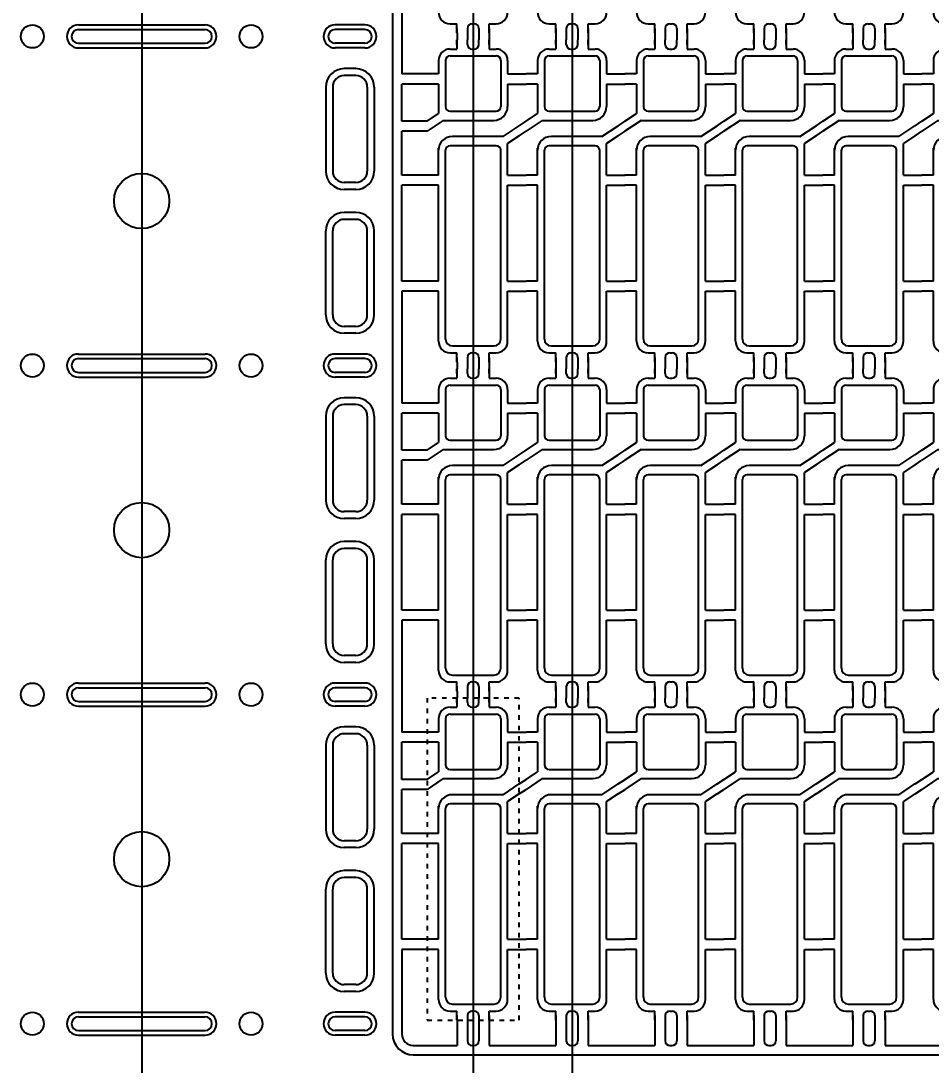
# Model space of a CAD drawing. Header units: millimetres. Extents: x -969 to -640, y 747 to 954.
# Drawn here: x -720.87 to -701.1, y 861.19 to 883.88 of the extents above; entities that cross this region are included whole.
import ezdxf

# ---------------------------------------------------------------- set-up
doc = ezdxf.new("R2010")
doc.units = ezdxf.units.MM
doc.header["$PDMODE"] = 3
doc.header["$PDSIZE"] = -1
for name, pattern in [('CENTER', [10.16, 6.35, -1.27, 1.27, -1.27]), ('DOT2', [0.125, 0, -0.125]), ('HIDDEN', [1.905, 1.27, -0.635])]:
    doc.linetypes.add(name, pattern=pattern)
doc.layers.get('DEFPOINTS').update_dxf_attribs({"color": 10})
for name, color, linetype in [('1', 3, 'Continuous'), ('6', 6, 'Continuous'), ('b etching', 1, 'Continuous'), ('CEN', 8, 'CENTER'), ('DIM', 7, 'Continuous'), ('HID', 1, 'HIDDEN')]:
    doc.layers.add(name, color=color, linetype=linetype)
doc.styles.add('SIMPLEX', font='simplex')
doc.styles.get("Standard").update_dxf_attribs({"font": 'txt.shx', "bigfont": 'chineset.shx'})
doc.dimstyles.new('ISO-25', dxfattribs={"dimtxt": 2.5, "dimasz": 2.5, "dimexe": 1.25, "dimexo": 0.625, "dimtad": 1, "dimtxsty": 'Standard', "dimcen": 2.5, "dimadec": 0, "dimazin": 0, "dimtfac": 1, "dimtmove": 0, "dimatfit": 3, "dimfxl": 1, "dimarcsym": 0})

# ---------------------------------------------------------------- blocks, each defined once
blk = doc.blocks.new('_OPEN30')
at = {"color": 0, "linetype": 'ByBlock'}
for p, q in [((-1, 0.268), (0, 0)), ((0, 0), (-1, -0.268)), ((0, 0), (-1, 0))]:
    blk.add_line(p, q, dxfattribs=at)
blk = doc.blocks.new('*D30')
at = {"layer": 'DEFPOINTS', "color": 0, "transparency": 16777216}
for p in [(-660.174, 942.797), (-718.249, 920.116), (-660.174, 858.416)]:
    blk.add_point(p, dxfattribs=at)
at = {"layer": 'DIM', "color": 0, "lineweight": -2, "transparency": 16777216}
for p, q in [((-718.249, 921.116), (-718.249, 943.797)), ((-660.174, 859.416), (-660.174, 943.797)), ((-716.249, 942.797), (-698.14, 942.797)), ((-662.174, 942.797), (-680.283, 942.797))]:
    blk.add_line(p, q, dxfattribs=at)
at = {"layer": 'DIM', "color": 0, "lineweight": -2, "transparency": 16777216, "xscale": 2, "yscale": 2, "zscale": 2, "rotation": 180}
blk.add_blockref('_OPEN30', (-718.249, 942.797), dxfattribs=at)
at = {"layer": 'DIM', "color": 0, "lineweight": -2, "transparency": 16777216, "xscale": 2, "yscale": 2, "zscale": 2}
blk.add_blockref('_OPEN30', (-660.174, 942.797), dxfattribs=at)
at = {"layer": 'DIM', "color": 0, "transparency": 16777216, "insert": (-689.211, 942.797), "char_height": 3, "attachment_point": 5, "style": 'SIMPLEX'}
blk.add_mtext('58,075', dxfattribs=at)
blk = doc.blocks.new('e1')
at = {"layer": '1', "linetype": 'ByBlock'}
for p, q in [((-947.208, 906.381), (-947.058, 906.381)), ((-946.833, 906.481), (-946.833, 906.581)), ((-946.733, 906.381), (-946.683, 906.381)), ((-946.583, 906.481), (-946.583, 906.581)), ((-947.708, 904.814), (-947.458, 904.981)), ((-947.358, 904.831), (-947.708, 904.597)), ((-946.058, 904.481), (-945.708, 904.714)), ((-945.708, 904.497), (-945.958, 904.331)), ((-947.208, 899.781), (-947.058, 899.781)), ((-946.833, 899.681), (-946.833, 899.581)), ((-946.733, 899.781), (-946.683, 899.781)), ((-946.583, 899.681), (-946.583, 899.581))]:
    blk.add_line(p, q, dxfattribs=at)
at = {"layer": '1'}
for p, q in [((-947.058, 906.581), (-947.058, 906.481)), ((-947.058, 906.481), (-947.058, 906.581)), ((-947.058, 906.581), (-947.058, 906.381)), ((-946.358, 906.581), (-946.358, 906.481)), ((-946.358, 906.481), (-946.358, 906.581)), ((-946.358, 906.581), (-946.358, 906.381)), ((-946.358, 906.381), (-946.208, 906.381)), ((-947.458, 906.131), (-947.458, 905.841)), ((-945.958, 906.131), (-945.958, 905.841)), ((-947.458, 905.841), (-947.708, 905.841)), ((-945.958, 905.841), (-945.708, 905.841)), ((-947.458, 905.621), (-947.708, 905.621)), ((-947.458, 905.621), (-947.458, 904.981)), ((-945.958, 905.621), (-945.958, 905.131)), ((-945.958, 905.621), (-945.708, 905.621)), ((-947.358, 904.831), (-946.258, 904.831)), ((-946.058, 904.481), (-947.158, 904.481)), ((-945.958, 903.641), (-945.958, 904.331)), ((-947.458, 903.641), (-947.458, 904.231)), ((-947.458, 903.641), (-947.708, 903.641)), ((-947.458, 903.421), (-947.708, 903.421)), ((-947.458, 901.341), (-947.458, 903.421)), ((-945.958, 903.641), (-945.708, 903.641)), ((-945.958, 901.341), (-945.958, 903.421)), ((-945.958, 903.421), (-945.708, 903.421)), ((-947.458, 901.341), (-947.708, 901.341)), ((-945.958, 901.341), (-945.708, 901.341)), ((-947.458, 901.121), (-947.708, 901.121)), ((-947.458, 900.031), (-947.458, 901.121)), ((-945.958, 900.031), (-945.958, 901.121)), ((-945.958, 901.121), (-945.708, 901.121)), ((-947.058, 899.581), (-947.058, 899.781)), ((-947.058, 899.581), (-947.058, 899.681)), ((-947.058, 899.681), (-947.058, 899.581)), ((-946.358, 899.781), (-946.208, 899.781)), ((-946.358, 899.581), (-946.358, 899.781)), ((-946.358, 899.581), (-946.358, 899.681)), ((-946.358, 899.681), (-946.358, 899.581))]:
    blk.add_line(p, q, dxfattribs=at)
for centre, radius, start, end in [((-947.208, 906.131), 0.25, 90, 180), ((-946.208, 906.131), 0.25, 0, 90), ((-946.258, 905.131), 0.3, 270, 0), ((-947.158, 904.181), 0.3, 90, 180), ((-947.208, 900.031), 0.25, 180, 270), ((-946.208, 900.031), 0.25, 270, 0)]:
    blk.add_arc(centre, radius, start, end, dxfattribs=at)
at = {"layer": '1', "linetype": 'ByBlock'}
for centre, start, end in [((-946.733, 906.481), 180, 270), ((-946.683, 906.481), 270, 0), ((-946.733, 899.681), 90, 180), ((-946.683, 899.681), 0, 90)]:
    blk.add_arc(centre, 0.1, start, end, dxfattribs=at)
blk = doc.blocks.new('e2')
at = {"layer": 'b etching', "linetype": 'ByBlock'}
for p, q in [((-947.208, 906.231), (-946.208, 906.231)), ((-947.308, 906.131), (-947.308, 905.131)), ((-946.108, 906.131), (-946.108, 905.131)), ((-947.208, 905.031), (-946.208, 905.031)), ((-947.308, 900.081), (-947.308, 904.181)), ((-946.208, 904.281), (-947.208, 904.281)), ((-946.108, 900.081), (-946.108, 904.181)), ((-947.158, 899.931), (-946.258, 899.931))]:
    blk.add_line(p, q, dxfattribs=at)
for centre, radius, start, end in [((-947.208, 906.131), 0.1, 90, 180), ((-946.208, 906.131), 0.1, 360, 90), ((-947.208, 905.131), 0.1, 180, 270), ((-946.208, 905.131), 0.1, 270, 360), ((-947.208, 904.181), 0.1, 90, 180), ((-946.208, 904.181), 0.1, 0, 90), ((-947.158, 900.081), 0.15, 180, 270), ((-946.258, 900.081), 0.15, 270, 0)]:
    blk.add_arc(centre, radius, start, end, dxfattribs=at)

msp = doc.modelspace()

# ---------------------------------------------------------------- linework, layer by layer
at = {"layer": '1', "linetype": 'ByBlock'}
for p, q in [((-712.5986804, 885.15640189), (-712.5986804, 882.72640189)), ((-711.3986804, 883.61640189), (-711.3986804, 883.46640189)), ((-711.1736804, 883.61640189), (-711.1736804, 883.46640189)), ((-710.9236804, 883.61640189), (-710.9236804, 883.46640189)), ((-710.6986804, 883.61640189), (-710.6986804, 883.46640189)), ((-709.2486804, 883.61640189), (-709.2486804, 883.46640189)), ((-709.0236804, 883.61640189), (-709.0236804, 883.46640189)), ((-708.7736804, 883.61640189), (-708.7736804, 883.46640189)), ((-708.5486804, 883.61640189), (-708.5486804, 883.46640189)), ((-707.0986804, 883.61640189), (-707.0986804, 883.46640189)), ((-706.8736804, 883.61640189), (-706.8736804, 883.46640189)), ((-706.6236804, 883.61640189), (-706.6236804, 883.46640189)), ((-706.3986804, 883.61640189), (-706.3986804, 883.46640189)), ((-704.9486804, 883.61640189), (-704.9486804, 883.46640189)), ((-704.7236804, 883.61640189), (-704.7236804, 883.46640189)), ((-704.4736804, 883.61640189), (-704.4736804, 883.46640189)), ((-704.2486804, 883.61640189), (-704.2486804, 883.46640189)), ((-702.7986804, 883.61640189), (-702.7986804, 883.46640189)), ((-702.5736804, 883.61640189), (-702.5736804, 883.46640189)), ((-702.3236804, 883.61640189), (-702.3236804, 883.46640189)), ((-702.0986804, 883.61640189), (-702.0986804, 883.46640189)), ((-712.0486804, 882.72640189), (-712.5986804, 882.72640189)), ((-710.0486804, 882.72640189), (-709.8986804, 882.72640189)), ((-707.8986804, 882.72640189), (-707.7486804, 882.72640189)), ((-705.7486804, 882.72640189), (-705.5986804, 882.72640189)), ((-703.5986804, 882.72640189), (-703.4486804, 882.72640189)), ((-701.4486804, 882.72640189), (-701.2986804, 882.72640189)), ((-712.0486804, 882.50640189), (-712.5986804, 882.50640189)), ((-712.5986804, 881.69973522), (-712.5986804, 882.50640189)), ((-710.0486804, 882.50640189), (-709.8986804, 882.50640189)), ((-707.8986804, 882.50640189), (-707.7486804, 882.50640189)), ((-705.7486804, 882.50640189), (-705.5986804, 882.50640189)), ((-703.5986804, 882.50640189), (-703.4486804, 882.50640189)), ((-701.4486804, 882.50640189), (-701.2986804, 882.50640189)), ((-712.0486804, 881.69973522), (-712.5986804, 881.69973522)), ((-710.0486804, 881.59973522), (-709.8986804, 881.69973522)), ((-707.8986804, 881.59973522), (-707.7486804, 881.69973522)), ((-705.7486804, 881.59973522), (-705.5986804, 881.69973522)), ((-703.5986804, 881.59973522), (-703.4486804, 881.69973522)), ((-701.4486804, 881.59973522), (-701.2986804, 881.69973522)), ((-712.5986804, 880.52640189), (-712.5986804, 881.48306855)), ((-712.0486804, 881.48306855), (-712.5986804, 881.48306855)), ((-710.0486804, 881.38306855), (-709.8986804, 881.48306855)), ((-707.8986804, 881.38306855), (-707.7486804, 881.48306855)), ((-705.7486804, 881.38306855), (-705.5986804, 881.48306855)), ((-703.5986804, 881.38306855), (-703.4486804, 881.48306855)), ((-701.4486804, 881.38306855), (-701.2986804, 881.48306855)), ((-712.0486804, 880.52640189), (-712.5986804, 880.52640189)), ((-710.0486804, 880.52640189), (-709.8986804, 880.52640189)), ((-707.8986804, 880.52640189), (-707.7486804, 880.52640189)), ((-705.7486804, 880.52640189), (-705.5986804, 880.52640189)), ((-703.5986804, 880.52640189), (-703.4486804, 880.52640189)), ((-701.4486804, 880.52640189), (-701.2986804, 880.52640189)), ((-712.5986804, 878.22640189), (-712.5986804, 880.30640189)), ((-712.0486804, 880.30640189), (-712.5986804, 880.30640189)), ((-710.0486804, 880.30640189), (-709.8986804, 880.30640189)), ((-707.8986804, 880.30640189), (-707.7486804, 880.30640189)), ((-705.7486804, 880.30640189), (-705.5986804, 880.30640189)), ((-703.5986804, 880.30640189), (-703.4486804, 880.30640189)), ((-701.4486804, 880.30640189), (-701.2986804, 880.30640189)), ((-712.0486804, 878.22640189), (-712.5986804, 878.22640189)), ((-712.0486804, 878.00640189), (-712.5986804, 878.00640189)), ((-712.5986804, 878.00640189), (-712.5986804, 875.57640189)), ((-710.0486804, 878.22640189), (-709.8986804, 878.22640189)), ((-710.0486804, 878.00640189), (-709.8986804, 878.00640189)), ((-707.8986804, 878.22640189), (-707.7486804, 878.22640189)), ((-707.8986804, 878.00640189), (-707.7486804, 878.00640189)), ((-705.7486804, 878.22640189), (-705.5986804, 878.22640189)), ((-705.7486804, 878.00640189), (-705.5986804, 878.00640189)), ((-703.5986804, 878.22640189), (-703.4486804, 878.22640189)), ((-703.5986804, 878.00640189), (-703.4486804, 878.00640189)), ((-701.4486804, 878.22640189), (-701.2986804, 878.22640189)), ((-701.4486804, 878.00640189), (-701.2986804, 878.00640189)), ((-711.3986804, 876.46640189), (-711.3986804, 876.31640189)), ((-711.1736804, 876.46640189), (-711.1736804, 876.31640189)), ((-710.9236804, 876.46640189), (-710.9236804, 876.31640189)), ((-710.6986804, 876.46640189), (-710.6986804, 876.31640189)), ((-709.2486804, 876.46640189), (-709.2486804, 876.31640189)), ((-709.0236804, 876.46640189), (-709.0236804, 876.31640189)), ((-708.7736804, 876.46640189), (-708.7736804, 876.31640189)), ((-708.5486804, 876.46640189), (-708.5486804, 876.31640189)), ((-707.0986804, 876.46640189), (-707.0986804, 876.31640189)), ((-706.8736804, 876.46640189), (-706.8736804, 876.31640189)), ((-706.6236804, 876.46640189), (-706.6236804, 876.31640189)), ((-706.3986804, 876.46640189), (-706.3986804, 876.31640189)), ((-704.9486804, 876.46640189), (-704.9486804, 876.31640189)), ((-704.7236804, 876.46640189), (-704.7236804, 876.31640189)), ((-704.4736804, 876.46640189), (-704.4736804, 876.31640189)), ((-704.2486804, 876.46640189), (-704.2486804, 876.31640189)), ((-702.7986804, 876.46640189), (-702.7986804, 876.31640189)), ((-702.5736804, 876.46640189), (-702.5736804, 876.31640189)), ((-702.3236804, 876.46640189), (-702.3236804, 876.31640189)), ((-702.0986804, 876.46640189), (-702.0986804, 876.31640189)), ((-712.0486804, 875.57640189), (-712.5986804, 875.57640189)), ((-710.0486804, 875.57640189), (-709.8986804, 875.57640189)), ((-707.8986804, 875.57640189), (-707.7486804, 875.57640189)), ((-705.7486804, 875.57640189), (-705.5986804, 875.57640189)), ((-703.5986804, 875.57640189), (-703.4486804, 875.57640189)), ((-701.4486804, 875.57640189), (-701.2986804, 875.57640189)), ((-712.0486804, 875.35640189), (-712.5986804, 875.35640189)), ((-712.5986804, 874.54973522), (-712.5986804, 875.35640189)), ((-710.0486804, 875.35640189), (-709.8986804, 875.35640189)), ((-707.8986804, 875.35640189), (-707.7486804, 875.35640189)), ((-705.7486804, 875.35640189), (-705.5986804, 875.35640189)), ((-703.5986804, 875.35640189), (-703.4486804, 875.35640189)), ((-701.4486804, 875.35640189), (-701.2986804, 875.35640189)), ((-712.0486804, 874.54973522), (-712.5986804, 874.54973522)), ((-710.0486804, 874.44973522), (-709.8986804, 874.54973522)), ((-707.8986804, 874.44973522), (-707.7486804, 874.54973522)), ((-705.7486804, 874.44973522), (-705.5986804, 874.54973522)), ((-703.5986804, 874.44973522), (-703.4486804, 874.54973522)), ((-701.4486804, 874.44973522), (-701.2986804, 874.54973522)), ((-712.5986804, 873.37640189), (-712.5986804, 874.33306855)), ((-712.0486804, 874.33306855), (-712.5986804, 874.33306855)), ((-710.0486804, 874.23306855), (-709.8986804, 874.33306855)), ((-707.8986804, 874.23306855), (-707.7486804, 874.33306855)), ((-705.7486804, 874.23306855), (-705.5986804, 874.33306855)), ((-703.5986804, 874.23306855), (-703.4486804, 874.33306855)), ((-701.4486804, 874.23306855), (-701.2986804, 874.33306855)), ((-712.0486804, 873.37640189), (-712.5986804, 873.37640189)), ((-710.0486804, 873.37640189), (-709.8986804, 873.37640189)), ((-707.8986804, 873.37640189), (-707.7486804, 873.37640189)), ((-705.7486804, 873.37640189), (-705.5986804, 873.37640189)), ((-703.5986804, 873.37640189), (-703.4486804, 873.37640189)), ((-701.4486804, 873.37640189), (-701.2986804, 873.37640189)), ((-712.5986804, 871.07640189), (-712.5986804, 873.15640189)), ((-712.0486804, 873.15640189), (-712.5986804, 873.15640189)), ((-710.0486804, 873.15640189), (-709.8986804, 873.15640189)), ((-707.8986804, 873.15640189), (-707.7486804, 873.15640189)), ((-705.7486804, 873.15640189), (-705.5986804, 873.15640189)), ((-703.5986804, 873.15640189), (-703.4486804, 873.15640189)), ((-701.4486804, 873.15640189), (-701.2986804, 873.15640189)), ((-712.0486804, 871.07640189), (-712.5986804, 871.07640189)), ((-710.0486804, 871.07640189), (-709.8986804, 871.07640189)), ((-707.8986804, 871.07640189), (-707.7486804, 871.07640189)), ((-705.7486804, 871.07640189), (-705.5986804, 871.07640189)), ((-703.5986804, 871.07640189), (-703.4486804, 871.07640189)), ((-701.4486804, 871.07640189), (-701.2986804, 871.07640189)), ((-712.0486804, 870.85640189), (-712.5986804, 870.85640189)), ((-712.5986804, 870.85640189), (-712.5986804, 868.42640189)), ((-710.0486804, 870.85640189), (-709.8986804, 870.85640189)), ((-707.8986804, 870.85640189), (-707.7486804, 870.85640189)), ((-705.7486804, 870.85640189), (-705.5986804, 870.85640189)), ((-703.5986804, 870.85640189), (-703.4486804, 870.85640189)), ((-701.4486804, 870.85640189), (-701.2986804, 870.85640189)), ((-711.3986804, 869.31640189), (-711.3986804, 869.16640189)), ((-711.1736804, 869.31640189), (-711.1736804, 869.16640189)), ((-710.9236804, 869.31640189), (-710.9236804, 869.16640189)), ((-710.6986804, 869.31640189), (-710.6986804, 869.16640189)), ((-709.2486804, 869.31640189), (-709.2486804, 869.16640189)), ((-709.0236804, 869.31640189), (-709.0236804, 869.16640189)), ((-708.7736804, 869.31640189), (-708.7736804, 869.16640189)), ((-708.5486804, 869.31640189), (-708.5486804, 869.16640189)), ((-707.0986804, 869.31640189), (-707.0986804, 869.16640189)), ((-706.8736804, 869.31640189), (-706.8736804, 869.16640189)), ((-706.6236804, 869.31640189), (-706.6236804, 869.16640189)), ((-706.3986804, 869.31640189), (-706.3986804, 869.16640189)), ((-704.9486804, 869.31640189), (-704.9486804, 869.16640189)), ((-704.7236804, 869.31640189), (-704.7236804, 869.16640189)), ((-704.4736804, 869.31640189), (-704.4736804, 869.16640189)), ((-704.2486804, 869.31640189), (-704.2486804, 869.16640189)), ((-702.7986804, 869.31640189), (-702.7986804, 869.16640189)), ((-702.5736804, 869.31640189), (-702.5736804, 869.16640189)), ((-702.3236804, 869.31640189), (-702.3236804, 869.16640189)), ((-702.0986804, 869.31640189), (-702.0986804, 869.16640189)), ((-712.0486804, 868.42640189), (-712.5986804, 868.42640189)), ((-710.0486804, 868.42640189), (-709.8986804, 868.42640189)), ((-707.8986804, 868.42640189), (-707.7486804, 868.42640189)), ((-705.7486804, 868.42640189), (-705.5986804, 868.42640189)), ((-703.5986804, 868.42640189), (-703.4486804, 868.42640189)), ((-701.4486804, 868.42640189), (-701.2986804, 868.42640189)), ((-712.0486804, 868.20640189), (-712.5986804, 868.20640189)), ((-712.5986804, 867.39973522), (-712.5986804, 868.20640189)), ((-710.0486804, 868.20640189), (-709.8986804, 868.20640189)), ((-707.8986804, 868.20640189), (-707.7486804, 868.20640189)), ((-705.7486804, 868.20640189), (-705.5986804, 868.20640189)), ((-703.5986804, 868.20640189), (-703.4486804, 868.20640189)), ((-701.4486804, 868.20640189), (-701.2986804, 868.20640189)), ((-712.0486804, 867.39973522), (-712.5986804, 867.39973522)), ((-710.0486804, 867.29973522), (-709.8986804, 867.39973522)), ((-707.8986804, 867.29973522), (-707.7486804, 867.39973522)), ((-705.7486804, 867.29973522), (-705.5986804, 867.39973522)), ((-703.5986804, 867.29973522), (-703.4486804, 867.39973522)), ((-701.4486804, 867.29973522), (-701.2986804, 867.39973522)), ((-712.5986804, 866.22640189), (-712.5986804, 867.18306855)), ((-712.0486804, 867.18306855), (-712.5986804, 867.18306855)), ((-710.0486804, 867.08306855), (-709.8986804, 867.18306855)), ((-707.8986804, 867.08306855), (-707.7486804, 867.18306855)), ((-705.7486804, 867.08306855), (-705.5986804, 867.18306855)), ((-703.5986804, 867.08306855), (-703.4486804, 867.18306855)), ((-701.4486804, 867.08306855), (-701.2986804, 867.18306855)), ((-712.0486804, 866.22640189), (-712.5986804, 866.22640189)), ((-710.0486804, 866.22640189), (-709.8986804, 866.22640189)), ((-707.8986804, 866.22640189), (-707.7486804, 866.22640189)), ((-705.7486804, 866.22640189), (-705.5986804, 866.22640189)), ((-703.5986804, 866.22640189), (-703.4486804, 866.22640189)), ((-701.4486804, 866.22640189), (-701.2986804, 866.22640189)), ((-712.5986804, 863.92640189), (-712.5986804, 866.00640189)), ((-712.0486804, 866.00640189), (-712.5986804, 866.00640189)), ((-710.0486804, 866.00640189), (-709.8986804, 866.00640189)), ((-707.8986804, 866.00640189), (-707.7486804, 866.00640189)), ((-705.7486804, 866.00640189), (-705.5986804, 866.00640189)), ((-703.5986804, 866.00640189), (-703.4486804, 866.00640189)), ((-701.4486804, 866.00640189), (-701.2986804, 866.00640189)), ((-712.0486804, 863.92640189), (-712.5986804, 863.92640189)), ((-710.0486804, 863.92640189), (-709.8986804, 863.92640189)), ((-707.8986804, 863.92640189), (-707.7486804, 863.92640189)), ((-705.7486804, 863.92640189), (-705.5986804, 863.92640189)), ((-703.5986804, 863.92640189), (-703.4486804, 863.92640189)), ((-701.4486804, 863.92640189), (-701.2986804, 863.92640189)), ((-712.0486804, 863.70640189), (-712.5986804, 863.70640189)), ((-712.5986804, 863.70640189), (-712.5986804, 861.86640189)), ((-710.0486804, 863.70640189), (-709.8986804, 863.70640189)), ((-707.8986804, 863.70640189), (-707.7486804, 863.70640189)), ((-705.7486804, 863.70640189), (-705.5986804, 863.70640189)), ((-703.5986804, 863.70640189), (-703.4486804, 863.70640189)), ((-701.4486804, 863.70640189), (-701.2986804, 863.70640189)), ((-711.3986804, 862.16640189), (-711.3986804, 861.61640189)), ((-711.3986804, 862.16640189), (-711.3986804, 861.86640189)), ((-711.1736804, 862.16640189), (-711.1736804, 861.71640189)), ((-711.1736804, 862.16640189), (-711.1736804, 861.86640189)), ((-710.9236804, 862.16640189), (-710.9236804, 861.71640189)), ((-710.9236804, 862.16640189), (-710.9236804, 861.86640189)), ((-710.6986804, 862.16640189), (-710.6986804, 861.61640189)), ((-710.6986804, 862.16640189), (-710.6986804, 861.86640189)), ((-709.2486804, 862.16640189), (-709.2486804, 861.61640189)), ((-709.2486804, 862.16640189), (-709.2486804, 861.86640189)), ((-709.0236804, 862.16640189), (-709.0236804, 861.71640189)), ((-709.0236804, 862.16640189), (-709.0236804, 861.86640189)), ((-708.7736804, 862.16640189), (-708.7736804, 861.71640189)), ((-708.7736804, 862.16640189), (-708.7736804, 861.86640189)), ((-708.5486804, 862.16640189), (-708.5486804, 861.61640189)), ((-708.5486804, 862.16640189), (-708.5486804, 861.86640189)), ((-707.0986804, 862.16640189), (-707.0986804, 861.61640189)), ((-707.0986804, 862.16640189), (-707.0986804, 861.86640189)), ((-706.8736804, 862.16640189), (-706.8736804, 861.71640189)), ((-706.8736804, 862.16640189), (-706.8736804, 861.86640189)), ((-706.6236804, 862.16640189), (-706.6236804, 861.71640189)), ((-706.6236804, 862.16640189), (-706.6236804, 861.86640189)), ((-706.3986804, 862.16640189), (-706.3986804, 861.61640189)), ((-706.3986804, 862.16640189), (-706.3986804, 861.86640189)), ((-704.9486804, 862.16640189), (-704.9486804, 861.61640189)), ((-704.9486804, 862.16640189), (-704.9486804, 861.86640189)), ((-704.7236804, 862.16640189), (-704.7236804, 861.71640189)), ((-704.7236804, 862.16640189), (-704.7236804, 861.86640189)), ((-704.4736804, 862.16640189), (-704.4736804, 861.71640189)), ((-704.4736804, 862.16640189), (-704.4736804, 861.86640189)), ((-704.2486804, 862.16640189), (-704.2486804, 861.61640189)), ((-704.2486804, 862.16640189), (-704.2486804, 861.86640189)), ((-702.7986804, 862.16640189), (-702.7986804, 861.61640189)), ((-702.7986804, 862.16640189), (-702.7986804, 861.86640189)), ((-702.5736804, 862.16640189), (-702.5736804, 861.71640189)), ((-702.5736804, 862.16640189), (-702.5736804, 861.86640189)), ((-702.3236804, 862.16640189), (-702.3236804, 861.71640189)), ((-702.3236804, 862.16640189), (-702.3236804, 861.86640189)), ((-702.0986804, 862.16640189), (-702.0986804, 861.61640189)), ((-702.0986804, 862.16640189), (-702.0986804, 861.86640189)), ((-711.0736804, 861.61640189), (-711.0236804, 861.61640189)), ((-710.6986804, 861.61640189), (-709.2486804, 861.61640189)), ((-708.9236804, 861.61640189), (-708.8736804, 861.61640189)), ((-708.5486804, 861.61640189), (-707.0986804, 861.61640189)), ((-706.7736804, 861.61640189), (-706.7236804, 861.61640189)), ((-706.3986804, 861.61640189), (-704.9486804, 861.61640189)), ((-704.6236804, 861.61640189), (-704.5736804, 861.61640189)), ((-704.2486804, 861.61640189), (-702.7986804, 861.61640189)), ((-702.4736804, 861.61640189), (-702.4236804, 861.61640189)), ((-702.0986804, 861.61640189), (-700.6486804, 861.61640189))]:
    msp.add_line(p, q, dxfattribs=at)
at = {"layer": '1'}
for p, q in [((-719.6236804, 883.69140189), (-716.8736804, 883.69140189)), ((-717.7486804, 883.69140189), (-716.8736804, 883.69140189)), ((-713.3986804, 883.69140189), (-714.0486804, 883.69140189)), ((-713.3986804, 883.69140189), (-714.0486804, 883.69140189)), ((-719.6236804, 883.39140189), (-716.8736804, 883.39140189)), ((-717.7486804, 883.39140189), (-716.8736804, 883.39140189)), ((-713.3986804, 883.39140189), (-714.0486804, 883.39140189)), ((-713.3986804, 883.39140189), (-714.0486804, 883.39140189)), ((-713.5986804, 882.69140189), (-713.8486804, 882.69140189)), ((-714.0986804, 882.44140189), (-714.0986804, 880.61640189)), ((-713.3486804, 882.44140189), (-713.3486804, 880.61640189)), ((-713.5986804, 880.36640189), (-713.8486804, 880.36640189)), ((-713.5986804, 879.56640189), (-713.8486804, 879.56640189)), ((-714.0986804, 877.49140189), (-714.0986804, 879.31640189)), ((-713.3486804, 877.49140189), (-713.3486804, 879.31640189)), ((-713.5986804, 877.24140189), (-713.8486804, 877.24140189)), ((-719.6236804, 876.54140189), (-716.8736804, 876.54140189)), ((-717.7486804, 876.54140189), (-716.8736804, 876.54140189)), ((-713.3986804, 876.54140189), (-714.0486804, 876.54140189)), ((-713.3986804, 876.54140189), (-714.0486804, 876.54140189)), ((-719.6236804, 876.24140189), (-716.8736804, 876.24140189)), ((-717.7486804, 876.24140189), (-716.8736804, 876.24140189)), ((-713.3986804, 876.24140189), (-714.0486804, 876.24140189)), ((-713.3986804, 876.24140189), (-714.0486804, 876.24140189)), ((-713.5986804, 875.54140189), (-713.8486804, 875.54140189)), ((-714.0986804, 875.29140189), (-714.0986804, 873.46640189)), ((-713.3486804, 875.29140189), (-713.3486804, 873.46640189)), ((-713.5986804, 873.21640189), (-713.8486804, 873.21640189)), ((-713.5986804, 872.41640189), (-713.8486804, 872.41640189)), ((-714.0986804, 870.34140189), (-714.0986804, 872.16640189)), ((-713.3486804, 870.34140189), (-713.3486804, 872.16640189)), ((-713.5986804, 870.09140189), (-713.8486804, 870.09140189)), ((-719.6236804, 869.39140189), (-716.8736804, 869.39140189)), ((-717.7486804, 869.39140189), (-716.8736804, 869.39140189)), ((-713.3986804, 869.39140189), (-714.0486804, 869.39140189)), ((-713.3986804, 869.39140189), (-714.0486804, 869.39140189)), ((-719.6236804, 869.09140189), (-716.8736804, 869.09140189)), ((-717.7486804, 869.09140189), (-716.8736804, 869.09140189)), ((-713.3986804, 869.09140189), (-714.0486804, 869.09140189)), ((-713.3986804, 869.09140189), (-714.0486804, 869.09140189)), ((-713.5986804, 868.39140189), (-713.8486804, 868.39140189)), ((-714.0986804, 868.14140189), (-714.0986804, 866.31640189)), ((-713.3486804, 868.14140189), (-713.3486804, 866.31640189)), ((-713.5986804, 866.06640189), (-713.8486804, 866.06640189)), ((-713.5986804, 865.26640189), (-713.8486804, 865.26640189)), ((-714.0986804, 863.19140189), (-714.0986804, 865.01640189)), ((-713.3486804, 863.19140189), (-713.3486804, 865.01640189)), ((-713.5986804, 862.94140189), (-713.8486804, 862.94140189)), ((-719.6236804, 862.24140189), (-716.8736804, 862.24140189)), ((-717.7486804, 862.24140189), (-716.8736804, 862.24140189)), ((-713.3986804, 862.24140189), (-714.0486804, 862.24140189)), ((-713.3986804, 862.24140189), (-714.0486804, 862.24140189)), ((-719.6236804, 861.94140189), (-716.8736804, 861.94140189)), ((-717.7486804, 861.94140189), (-716.8736804, 861.94140189)), ((-713.3986804, 861.94140189), (-714.0486804, 861.94140189)), ((-713.3986804, 861.94140189), (-714.0486804, 861.94140189)), ((-712.3486804, 861.61640189), (-711.3986804, 861.61640189))]:
    msp.add_line(p, q, dxfattribs=at)
for centre, radius in [((-720.6236804, 883.54140189), 0.25), ((-715.8736804, 883.54140189), 0.25), ((-718.2486804, 879.96640189), 0.6), ((-720.6236804, 876.39140189), 0.25), ((-715.8736804, 876.39140189), 0.25), ((-718.2486804, 872.81640189), 0.6), ((-720.6236804, 869.24140189), 0.25), ((-715.8736804, 869.24140189), 0.25), ((-718.2486804, 865.66640189), 0.6), ((-720.6236804, 862.09140189), 0.25), ((-715.8736804, 862.09140189), 0.25)]:
    msp.add_circle(centre, radius, dxfattribs=at)
for centre, radius, start, end in [((-719.6236804, 883.54140189), 0.15, 90, 270), ((-719.6236804, 883.54140189), 0.15, 90, 270), ((-716.8736804, 883.54140189), 0.15, 270, 90), ((-716.8736804, 883.54140189), 0.15, 270, 90), ((-714.0486804, 883.54140189), 0.15, 90, 270), ((-714.0486804, 883.54140189), 0.15, 90, 270), ((-713.3986804, 883.54140189), 0.15, 270, 90), ((-713.3986804, 883.54140189), 0.15, 270, 90), ((-713.8486804, 882.44140189), 0.25, 90, 180), ((-713.5986804, 882.44140189), 0.25, 360, 90), ((-713.8486804, 880.61640189), 0.25, 180, 270), ((-713.5986804, 880.61640189), 0.25, 270, 360), ((-713.8486804, 879.31640189), 0.25, 90, 180), ((-713.5986804, 879.31640189), 0.25, 0, 90), ((-713.8486804, 877.49140189), 0.25, 180, 270), ((-713.5986804, 877.49140189), 0.25, 270, 0), ((-719.6236804, 876.39140189), 0.15, 90, 270), ((-719.6236804, 876.39140189), 0.15, 90, 270), ((-716.8736804, 876.39140189), 0.15, 270, 90), ((-716.8736804, 876.39140189), 0.15, 270, 90), ((-714.0486804, 876.39140189), 0.15, 90, 270), ((-714.0486804, 876.39140189), 0.15, 90, 270), ((-713.3986804, 876.39140189), 0.15, 270, 90), ((-713.3986804, 876.39140189), 0.15, 270, 90), ((-713.8486804, 875.29140189), 0.25, 90, 180), ((-713.5986804, 875.29140189), 0.25, 360, 90), ((-713.8486804, 873.46640189), 0.25, 180, 270), ((-713.5986804, 873.46640189), 0.25, 270, 360), ((-713.8486804, 872.16640189), 0.25, 90, 180), ((-713.5986804, 872.16640189), 0.25, 0, 90), ((-713.8486804, 870.34140189), 0.25, 180, 270), ((-713.5986804, 870.34140189), 0.25, 270, 0), ((-719.6236804, 869.24140189), 0.15, 90, 270), ((-719.6236804, 869.24140189), 0.15, 90, 270), ((-716.8736804, 869.24140189), 0.15, 270, 90), ((-716.8736804, 869.24140189), 0.15, 270, 90), ((-714.0486804, 869.24140189), 0.15, 90, 270), ((-714.0486804, 869.24140189), 0.15, 90, 270), ((-713.3986804, 869.24140189), 0.15, 270, 90), ((-713.3986804, 869.24140189), 0.15, 270, 90), ((-713.8486804, 868.14140189), 0.25, 90, 180), ((-713.5986804, 868.14140189), 0.25, 360, 90), ((-713.8486804, 866.31640189), 0.25, 180, 270), ((-713.5986804, 866.31640189), 0.25, 270, 360), ((-713.8486804, 865.01640189), 0.25, 90, 180), ((-713.5986804, 865.01640189), 0.25, 0, 90), ((-713.8486804, 863.19140189), 0.25, 180, 270), ((-713.5986804, 863.19140189), 0.25, 270, 0), ((-719.6236804, 862.09140189), 0.15, 90, 270), ((-719.6236804, 862.09140189), 0.15, 90, 270), ((-716.8736804, 862.09140189), 0.15, 270, 90), ((-716.8736804, 862.09140189), 0.15, 270, 90), ((-714.0486804, 862.09140189), 0.15, 90, 270), ((-714.0486804, 862.09140189), 0.15, 90, 270), ((-713.3986804, 862.09140189), 0.15, 270, 90), ((-713.3986804, 862.09140189), 0.15, 270, 90)]:
    msp.add_arc(centre, radius, start, end, dxfattribs=at)
at = {"layer": '1', "linetype": 'ByBlock'}
for centre, radius, start, end in [((-712.3486804, 861.86640189), 0.25, 180, 270), ((-711.0736804, 861.71640189), 0.1, 180, 270), ((-711.0236804, 861.71640189), 0.1, 270, 0), ((-708.9236804, 861.71640189), 0.1, 180, 270), ((-708.8736804, 861.71640189), 0.1, 270, 0), ((-706.7736804, 861.71640189), 0.1, 180, 270), ((-706.7236804, 861.71640189), 0.1, 270, 0), ((-704.6236804, 861.71640189), 0.1, 180, 270), ((-704.5736804, 861.71640189), 0.1, 270, 0), ((-702.4736804, 861.71640189), 0.1, 180, 270), ((-702.4236804, 861.71640189), 0.1, 270, 0)]:
    msp.add_arc(centre, radius, start, end, dxfattribs=at)
at = {"layer": '6', "linetype": 'DOT2'}
for p, q in [((-712.0486804, 869.16640189), (-712.0486804, 862.16640189)), ((-710.0486804, 869.16640189), (-712.0486804, 869.16640189)), ((-710.0486804, 862.16640189), (-710.0486804, 869.16640189)), ((-712.0486804, 862.16640189), (-710.0486804, 862.16640189))]:
    msp.add_line(p, q, dxfattribs=at)
at = {"layer": 'CEN', "linetype": 'ByBlock'}
for p, q in [((-711.0486804, 920.51640189), (-711.0486804, 853.71640189)), ((-708.8986804, 920.51640189), (-708.8986804, 853.71640189)), ((-718.2486804, 920.11640189), (-718.2486804, 854.11640189)), ((-718.2486804, 920.11640189), (-718.2486804, 854.11640189)), ((-718.2486804, 920.11640189), (-718.2486804, 854.11640189))]:
    msp.add_line(p, q, dxfattribs=at)
at = {"layer": 'HID', "linetype": 'ByBlock'}
for p, q in [((-712.7986804, 912.36640189), (-712.7986804, 861.86640189)), ((-719.6236804, 883.79140189), (-716.8736804, 883.79140189)), ((-713.3986804, 883.79140189), (-714.0486804, 883.79140189)), ((-719.6236804, 883.29140189), (-716.8736804, 883.29140189)), ((-713.3986804, 883.29140189), (-714.0486804, 883.29140189)), ((-713.5986804, 882.84140189), (-713.8486804, 882.84140189)), ((-714.2486804, 882.44140189), (-714.2486804, 880.61640189)), ((-713.1986804, 882.44140189), (-713.1986804, 880.61640189)), ((-713.5986804, 880.21640189), (-713.8486804, 880.21640189)), ((-713.5986804, 879.71640189), (-713.8486804, 879.71640189)), ((-714.2486804, 877.49140189), (-714.2486804, 879.31640189)), ((-713.1986804, 877.49140189), (-713.1986804, 879.31640189)), ((-713.5986804, 877.09140189), (-713.8486804, 877.09140189)), ((-719.6236804, 876.64140189), (-716.8736804, 876.64140189)), ((-713.3986804, 876.64140189), (-714.0486804, 876.64140189)), ((-719.6236804, 876.14140189), (-716.8736804, 876.14140189)), ((-713.3986804, 876.14140189), (-714.0486804, 876.14140189)), ((-713.5986804, 875.69140189), (-713.8486804, 875.69140189)), ((-714.2486804, 875.29140189), (-714.2486804, 873.46640189)), ((-713.1986804, 875.29140189), (-713.1986804, 873.46640189)), ((-713.5986804, 873.06640189), (-713.8486804, 873.06640189)), ((-713.5986804, 872.56640189), (-713.8486804, 872.56640189)), ((-714.2486804, 870.34140189), (-714.2486804, 872.16640189)), ((-713.1986804, 870.34140189), (-713.1986804, 872.16640189)), ((-713.5986804, 869.94140189), (-713.8486804, 869.94140189)), ((-719.6236804, 869.49140189), (-716.8736804, 869.49140189)), ((-713.3986804, 869.49140189), (-714.0486804, 869.49140189)), ((-719.6236804, 868.99140189), (-716.8736804, 868.99140189)), ((-713.3986804, 868.99140189), (-714.0486804, 868.99140189)), ((-713.5986804, 868.54140189), (-713.8486804, 868.54140189)), ((-714.2486804, 868.14140189), (-714.2486804, 866.31640189)), ((-713.1986804, 868.14140189), (-713.1986804, 866.31640189)), ((-713.5986804, 865.91640189), (-713.8486804, 865.91640189)), ((-713.5986804, 865.41640189), (-713.8486804, 865.41640189)), ((-714.2486804, 863.19140189), (-714.2486804, 865.01640189)), ((-713.1986804, 863.19140189), (-713.1986804, 865.01640189)), ((-713.5986804, 862.79140189), (-713.8486804, 862.79140189)), ((-719.6236804, 862.34140189), (-716.8736804, 862.34140189)), ((-713.3986804, 862.34140189), (-714.0486804, 862.34140189)), ((-719.6236804, 861.84140189), (-716.8736804, 861.84140189)), ((-713.3986804, 861.84140189), (-714.0486804, 861.84140189)), ((-712.3486804, 861.41640189), (-662.4486804, 861.41640189))]:
    msp.add_line(p, q, dxfattribs=at)
for centre, radius, start, end in [((-719.6236804, 883.54140189), 0.25, 90, 270), ((-716.8736804, 883.54140189), 0.25, 270, 90), ((-714.0486804, 883.54140189), 0.25, 90, 270), ((-713.3986804, 883.54140189), 0.25, 270, 90), ((-713.8486804, 882.44140189), 0.4, 90, 180), ((-713.5986804, 882.44140189), 0.4, 360, 90), ((-713.8486804, 880.61640189), 0.4, 180, 270), ((-713.5986804, 880.61640189), 0.4, 270, 360), ((-713.8486804, 879.31640189), 0.4, 90, 180), ((-713.5986804, 879.31640189), 0.4, 0, 90), ((-713.8486804, 877.49140189), 0.4, 180, 270), ((-713.5986804, 877.49140189), 0.4, 270, 0), ((-719.6236804, 876.39140189), 0.25, 90, 270), ((-716.8736804, 876.39140189), 0.25, 270, 90), ((-714.0486804, 876.39140189), 0.25, 90, 270), ((-713.3986804, 876.39140189), 0.25, 270, 90), ((-713.8486804, 875.29140189), 0.4, 90, 180), ((-713.5986804, 875.29140189), 0.4, 360, 90), ((-713.8486804, 873.46640189), 0.4, 180, 270), ((-713.5986804, 873.46640189), 0.4, 270, 360), ((-713.8486804, 872.16640189), 0.4, 90, 180), ((-713.5986804, 872.16640189), 0.4, 0, 90), ((-713.8486804, 870.34140189), 0.4, 180, 270), ((-713.5986804, 870.34140189), 0.4, 270, 0), ((-719.6236804, 869.24140189), 0.25, 90, 270), ((-716.8736804, 869.24140189), 0.25, 270, 90), ((-714.0486804, 869.24140189), 0.25, 90, 270), ((-713.3986804, 869.24140189), 0.25, 270, 90), ((-713.8486804, 868.14140189), 0.4, 90, 180), ((-713.5986804, 868.14140189), 0.4, 360, 90), ((-713.8486804, 866.31640189), 0.4, 180, 270), ((-713.5986804, 866.31640189), 0.4, 270, 360), ((-713.8486804, 865.01640189), 0.4, 90, 180), ((-713.5986804, 865.01640189), 0.4, 0, 90), ((-713.8486804, 863.19140189), 0.4, 180, 270), ((-713.5986804, 863.19140189), 0.4, 270, 0), ((-719.6236804, 862.09140189), 0.25, 90, 270), ((-716.8736804, 862.09140189), 0.25, 270, 90), ((-714.0486804, 862.09140189), 0.25, 90, 270), ((-713.3986804, 862.09140189), 0.25, 270, 90), ((-712.3486804, 861.86640189), 0.45, 180, 270)]:
    msp.add_arc(centre, radius, start, end, dxfattribs=at)

# ---------------------------------------------------------------- block references
at = {"linetype": 'ByBlock'}
for name, p in [('e1', (235.65886592, -15.96428571)), ('e1', (237.80886592, -15.96428571)), ('e1', (239.95886592, -15.96428571)), ('e1', (242.10886592, -15.96428571)), ('e1', (244.25886592, -15.96428571)), ('e1', (246.40886592, -15.96428571)), ('e1', (235.65886592, -23.11428571)), ('e1', (237.80886592, -23.11428571)), ('e1', (239.95886592, -23.11428571)), ('e1', (242.10886592, -23.11428571)), ('e1', (244.25886592, -23.11428571)), ('e1', (246.40886592, -23.11428571)), ('e2', (235.65886592, -23.11428571)), ('e2', (237.80886592, -23.11428571)), ('e2', (239.95886592, -23.11428571)), ('e2', (242.10886592, -23.11428571)), ('e2', (244.25886592, -23.11428571)), ('e1', (235.65886592, -30.26428571)), ('e1', (237.80886592, -30.26428571)), ('e1', (239.95886592, -30.26428571)), ('e1', (242.10886592, -30.26428571)), ('e1', (244.25886592, -30.26428571)), ('e1', (246.40886592, -30.26428571)), ('e2', (235.65886592, -30.26428571)), ('e2', (237.80886592, -30.26428571)), ('e2', (239.95886592, -30.26428571)), ('e2', (242.10886592, -30.26428571)), ('e2', (244.25886592, -30.26428571)), ('e1', (235.65886592, -37.41428571)), ('e1', (237.80886592, -37.41428571)), ('e1', (239.95886592, -37.41428571)), ('e1', (242.10886592, -37.41428571)), ('e1', (244.25886592, -37.41428571)), ('e1', (246.40886592, -37.41428571)), ('e2', (235.65886592, -37.41428571)), ('e2', (237.80886592, -37.41428571)), ('e2', (239.95886592, -37.41428571)), ('e2', (242.10886592, -37.41428571)), ('e2', (244.25886592, -37.41428571))]:
    msp.add_blockref(name, p, dxfattribs=at)

# ---------------------------------------------------------------- dimensions: what is measured, and where the dimension line sits
at = {"layer": 'DIM'}
dim = msp.add_linear_dim(base=(-660.1736803994, 942.7969729261), p1=(-718.2486803994, 920.1164018862), p2=(-660.1736803994, 858.4164018862), dimstyle='ISO-25', override={"dimtxt": 3, "dimasz": 2, "dimexe": 1, "dimexo": 1, "dimgap": 1.5, "dimtad": 0, "dimdec": 8, "dimtxsty": 'SIMPLEX', "dimblk1": 'OPEN30', "dimblk2": 'OPEN30', "dimsah": 1, "dimtp": 0.05, "dimtm": 0.05, "dimtfac": 0.5, "dimtdec": 8}, dxfattribs=at)
dim.commit()
dim.dimension.update_dxf_attribs({"geometry": '*D30', "text_midpoint": (-689.2111803994, 942.7969729261)})

doc.saveas('drawing.dxf')
